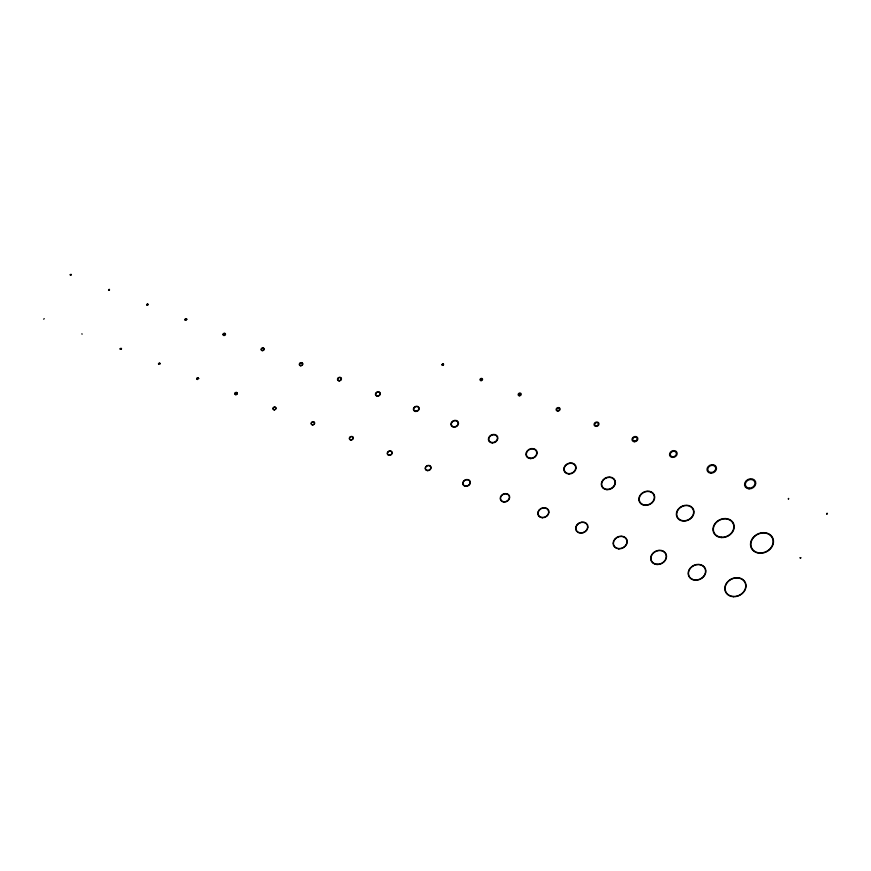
<?xml version="1.0" encoding="UTF-8"?>
<svg xmlns="http://www.w3.org/2000/svg" width="871" height="871" viewBox="0 0 871 871"><rect width="100%" height="100%" fill="white"/><g stroke="black" fill="none" stroke-linecap="round" stroke-linejoin="round"><path stroke-width="1.31" d="M120.1 348.933L120.71 348.313M120.394 349.26L120.144 348.694M43.67 319.178L44.247 318.644M827.069 513.999L827.091 513.193L826.699 513.966M196.748 378.787L197.521 379.56M147.319 305.329C145.098 305.188 149.3 302.509 147.667 305.264M146.568 304.73L147.482 303.979L148.048 304.665M158.533 363.849L158.718 364.372M788.364 498.843L788.734 498.854M800.776 557.865L800.09 557.723L800.645 558.071M71.161 274.79L70.638 275.29M82.07 334.235L81.918 333.735M109.517 290.087C107.024 289.618 111.314 288.682 108.592 290.087M159.948 363.762L159.382 363.087M827.45 513.585L826.677 513.738M198.708 378.373L198.457 378.929L198.534 378.254M121.548 348.89L121.363 348.302M159.97 363.24L158.522 363.436L158.62 364.296M70.05 274.648L71.041 274.398M196.748 378.264L197.369 377.883M159.981 364.002L159.916 363.403M70.812 275.073L71.084 274.441L70.301 275.094M109.408 290.174L108.527 290.239M120.438 349.282L121.243 349.315M788.571 498.375L788.331 498.985M185.621 318.59C182.681 322.009 189.747 318.775 185.49 318.808C183.422 321.236 188.746 319.385 185.828 318.71M198.131 377.72L197.456 377.731L198.566 378.406M197.369 379.429L196.759 378.896M800.699 557.603L800.155 557.963M223.205 334.442C225.219 337.349 225.741 331.296 223.226 334.322M441.815 364.688C444.112 367.627 444.221 361.193 441.815 364.688M442.207 364.666C444.134 366.288 443.132 362.434 442.207 364.666M480.498 379.571C482.697 381.531 481.696 376.98 480.498 379.527M518.67 394.487C520.902 397.318 521.021 391.166 518.67 394.487M481.032 380.66A1.317 1.1 -25.9 0 0 482.49 379.005A1.317 1.1 -25.9 0 0 480.324 378.896A1.317 1.1 -25.9 0 0 481.032 380.66M519.388 395.804A1.6 1.339 -25.9 0 0 521.163 393.79A1.6 1.339 -25.9 0 0 518.528 393.659A1.6 1.339 -25.9 0 0 519.388 395.804M557.712 411.101A2.058 1.72 -25.9 0 0 559.988 408.51A2.058 1.72 -25.9 0 0 556.602 408.336A2.058 1.72 -25.9 0 0 557.712 411.101M557.832 410.568A1.437 1.209 -25.9 0 0 559.422 408.749A1.437 1.209 -25.9 0 0 557.048 408.63A1.437 1.209 -25.9 0 0 557.832 410.568M596.036 426.42A2.537 2.123 -25.9 0 0 598.845 423.219A2.537 2.123 -25.9 0 0 594.664 423.001A2.537 2.123 -25.9 0 0 596.036 426.42M596.167 425.821A1.851 1.557 -25.9 0 0 598.225 423.491A1.851 1.557 -25.9 0 0 595.165 423.328A1.851 1.557 -25.9 0 0 596.167 425.821M634.36 441.739A3.027 2.537 -25.9 0 0 637.703 437.928A3.027 2.537 -25.9 0 0 632.716 437.667A3.027 2.537 -25.9 0 0 634.36 441.739M634.502 441.064A2.232 1.873 -25.9 0 0 636.984 438.233A2.232 1.873 -25.9 0 0 633.293 438.048A2.232 1.873 -25.9 0 0 634.502 441.064M672.597 457.438A3.941 3.299 -25.9 0 0 676.963 452.463A3.941 3.299 -25.9 0 0 670.463 452.125A3.941 3.299 -25.9 0 0 672.597 457.438M672.75 456.742A3.146 2.635 -25.9 0 0 676.223 452.778A3.146 2.635 -25.9 0 0 671.04 452.506A3.146 2.635 -25.9 0 0 672.75 456.742M710.823 473.182A4.91 4.115 -25.9 0 0 716.267 466.987A4.91 4.115 -25.9 0 0 708.167 466.562A4.91 4.115 -25.9 0 0 710.823 473.182M710.976 472.463A4.083 3.419 -25.9 0 0 715.505 467.313A4.083 3.419 -25.9 0 0 708.765 466.965A4.083 3.419 -25.9 0 0 710.976 472.463M749.06 488.871A5.825 4.878 -25.9 0 0 755.516 481.521A5.825 4.878 -25.9 0 0 745.914 481.032A5.825 4.878 -25.9 0 0 749.06 488.871M749.223 488.13A4.976 4.17 -25.9 0 0 754.732 481.859A4.976 4.17 -25.9 0 0 746.523 481.434A4.976 4.17 -25.9 0 0 749.223 488.13M223.989 335.52A1.317 1.1 -25.9 0 0 225.447 333.865A1.317 1.1 -25.9 0 0 223.281 333.745A1.317 1.1 -25.9 0 0 223.989 335.52M262.345 350.665A1.6 1.339 -25.9 0 0 264.12 348.65A1.6 1.339 -25.9 0 0 261.485 348.509A1.6 1.339 -25.9 0 0 262.345 350.665M262.4 350.425A1.328 1.111 -25.9 0 0 263.869 348.759A1.328 1.111 -25.9 0 0 261.681 348.64A1.328 1.111 -25.9 0 0 262.4 350.425M300.713 365.766A1.829 1.535 -25.9 0 0 302.738 363.457A1.829 1.535 -25.9 0 0 299.722 363.305A1.829 1.535 -25.9 0 0 300.713 365.766M300.767 365.504A1.535 1.285 -25.9 0 0 302.466 363.566A1.535 1.285 -25.9 0 0 299.94 363.436A1.535 1.285 -25.9 0 0 300.767 365.504M339.08 380.856A2.058 1.72 -25.9 0 0 341.356 378.264A2.058 1.72 -25.9 0 0 337.97 378.09A2.058 1.72 -25.9 0 0 339.08 380.856M339.146 380.594A1.753 1.47 -25.9 0 0 341.084 378.384A1.753 1.47 -25.9 0 0 338.198 378.232A1.753 1.47 -25.9 0 0 339.146 380.594M377.404 396.174A2.537 2.123 -25.9 0 0 380.213 392.973A2.537 2.123 -25.9 0 0 376.032 392.756A2.537 2.123 -25.9 0 0 377.404 396.174M377.47 395.88A2.199 1.84 -25.9 0 0 379.898 393.104A2.199 1.84 -25.9 0 0 376.283 392.919A2.199 1.84 -25.9 0 0 377.47 395.88M415.728 411.493A3.027 2.537 -25.9 0 0 419.071 407.682A3.027 2.537 -25.9 0 0 414.084 407.421A3.027 2.537 -25.9 0 0 415.728 411.493M415.794 411.156A2.635 2.199 -25.9 0 0 418.711 407.835A2.635 2.199 -25.9 0 0 414.378 407.606A2.635 2.199 -25.9 0 0 415.794 411.156M453.965 427.193A3.941 3.299 -25.9 0 0 458.331 422.217A3.941 3.299 -25.9 0 0 451.831 421.88A3.941 3.299 -25.9 0 0 453.965 427.193M454.052 426.79A3.484 2.918 -25.9 0 0 457.906 422.402A3.484 2.918 -25.9 0 0 452.158 422.097A3.484 2.918 -25.9 0 0 454.052 426.79M492.191 442.936A4.91 4.115 -25.9 0 0 497.635 436.741A4.91 4.115 -25.9 0 0 489.535 436.317A4.91 4.115 -25.9 0 0 492.191 442.936M492.278 442.533A4.453 3.734 -25.9 0 0 497.21 436.915A4.453 3.734 -25.9 0 0 489.861 436.534A4.453 3.734 -25.9 0 0 492.278 442.533M530.428 458.625A5.825 4.878 -25.9 0 0 536.884 451.276A5.825 4.878 -25.9 0 0 527.282 450.786A5.825 4.878 -25.9 0 0 530.428 458.625M530.515 458.244A5.389 4.518 -25.9 0 0 536.482 451.45A5.389 4.518 -25.9 0 0 527.597 450.993A5.389 4.518 -25.9 0 0 530.515 458.244M568.73 474.02A6.391 5.357 -25.9 0 0 575.818 465.952A6.391 5.357 -25.9 0 0 565.268 465.408A6.391 5.357 -25.9 0 0 568.73 474.02M568.807 473.661A5.977 5.008 -25.9 0 0 575.437 466.116A5.977 5.008 -25.9 0 0 565.573 465.604A5.977 5.008 -25.9 0 0 568.807 473.661M606.967 489.709A7.306 6.119 -25.9 0 0 615.068 480.498A7.306 6.119 -25.9 0 0 603.015 479.867A7.306 6.119 -25.9 0 0 606.967 489.709M607.054 489.35A6.892 5.77 -25.9 0 0 614.686 480.65A6.892 5.77 -25.9 0 0 603.32 480.063A6.892 5.77 -25.9 0 0 607.054 489.35M645.215 505.398A8.22 6.881 -25.9 0 0 654.317 495.033A8.22 6.881 -25.9 0 0 640.762 494.336A8.22 6.881 -25.9 0 0 645.215 505.398M645.291 505.049A7.806 6.543 -25.9 0 0 653.947 495.196A7.806 6.543 -25.9 0 0 641.056 494.532A7.806 6.543 -25.9 0 0 645.291 505.049M683.452 521.098A9.135 7.654 -25.9 0 0 693.566 509.579A9.135 7.654 -25.9 0 0 678.509 508.795A9.135 7.654 -25.9 0 0 683.452 521.098M683.528 520.738A8.721 7.306 -25.9 0 0 693.196 509.731A8.721 7.306 -25.9 0 0 678.803 508.991A8.721 7.306 -25.9 0 0 683.528 520.738M721.515 537.581A10.953 9.178 -25.9 0 0 733.665 523.754A10.953 9.178 -25.9 0 0 715.581 522.818A10.953 9.178 -25.9 0 0 721.515 537.581M721.591 537.222A10.55 8.83 -25.9 0 0 733.284 523.917A10.55 8.83 -25.9 0 0 715.886 523.014A10.55 8.83 -25.9 0 0 721.591 537.222M759.752 553.27A11.867 9.94 -25.9 0 0 772.915 538.3A11.867 9.94 -25.9 0 0 753.328 537.276A11.867 9.94 -25.9 0 0 759.752 553.27M759.839 552.922A11.465 9.603 -25.9 0 0 772.533 538.463A11.465 9.603 -25.9 0 0 753.622 537.483A11.465 9.603 -25.9 0 0 759.839 552.922M235.823 394.661A1.317 1.1 -25.9 0 0 237.282 393.006A1.317 1.1 -25.9 0 0 235.116 392.897A1.317 1.1 -25.9 0 0 235.823 394.661M235.856 394.498A1.132 0.947 -25.9 0 0 237.108 393.082A1.132 0.947 -25.9 0 0 235.246 392.984A1.132 0.947 -25.9 0 0 235.856 394.498M274.18 409.805A1.6 1.339 -25.9 0 0 275.955 407.791A1.6 1.339 -25.9 0 0 273.32 407.65A1.6 1.339 -25.9 0 0 274.18 409.805M274.223 409.631A1.404 1.176 -25.9 0 0 275.769 407.868A1.404 1.176 -25.9 0 0 273.461 407.748A1.404 1.176 -25.9 0 0 274.223 409.631M312.547 424.906A1.829 1.535 -25.9 0 0 314.573 422.598A1.829 1.535 -25.9 0 0 311.568 422.446A1.829 1.535 -25.9 0 0 312.547 424.906M312.591 424.721A1.622 1.361 -25.9 0 0 314.387 422.685A1.622 1.361 -25.9 0 0 311.709 422.544A1.622 1.361 -25.9 0 0 312.591 424.721M350.915 439.997A2.058 1.72 -25.9 0 0 353.201 437.405A2.058 1.72 -25.9 0 0 349.804 437.231A2.058 1.72 -25.9 0 0 350.915 439.997M350.959 439.811A1.84 1.546 -25.9 0 0 352.995 437.492A1.84 1.546 -25.9 0 0 349.968 437.34A1.84 1.546 -25.9 0 0 350.959 439.811M389.239 455.326A2.537 2.123 -25.9 0 0 392.059 452.114A2.537 2.123 -25.9 0 0 387.867 451.897A2.537 2.123 -25.9 0 0 389.239 455.326M389.283 455.119A2.308 1.927 -25.9 0 0 391.841 452.212A2.308 1.927 -25.9 0 0 388.031 452.016A2.308 1.927 -25.9 0 0 389.283 455.119M427.563 470.645A3.027 2.537 -25.9 0 0 430.916 466.823A3.027 2.537 -25.9 0 0 425.919 466.562A3.027 2.537 -25.9 0 0 427.563 470.645M427.607 470.416A2.776 2.319 -25.9 0 0 430.677 466.921A2.776 2.319 -25.9 0 0 426.104 466.682A2.776 2.319 -25.9 0 0 427.607 470.416M465.8 486.334A3.941 3.299 -25.9 0 0 470.166 481.369A3.941 3.299 -25.9 0 0 463.666 481.032A3.941 3.299 -25.9 0 0 465.8 486.334M465.854 486.072A3.647 3.049 -25.9 0 0 469.894 481.478A3.647 3.049 -25.9 0 0 463.884 481.173A3.647 3.049 -25.9 0 0 465.854 486.072M504.026 502.077A4.91 4.115 -25.9 0 0 509.47 495.882A4.91 4.115 -25.9 0 0 501.369 495.468A4.91 4.115 -25.9 0 0 504.026 502.077M504.091 501.772A4.562 3.822 -25.9 0 0 509.154 496.013A4.562 3.822 -25.9 0 0 501.62 495.632A4.562 3.822 -25.9 0 0 504.091 501.772M542.263 517.766A5.825 4.878 -25.9 0 0 548.719 510.428A5.825 4.878 -25.9 0 0 539.116 509.927A5.825 4.878 -25.9 0 0 542.263 517.766M542.328 517.472A5.476 4.595 -25.9 0 0 548.403 510.558A5.476 4.595 -25.9 0 0 539.367 510.09A5.476 4.595 -25.9 0 0 542.328 517.472M580.565 533.161A6.391 5.357 -25.9 0 0 587.653 525.093A6.391 5.357 -25.9 0 0 577.114 524.549A6.391 5.357 -25.9 0 0 580.565 533.161M580.63 532.889A6.075 5.084 -25.9 0 0 587.359 525.224A6.075 5.084 -25.9 0 0 577.342 524.701A6.075 5.084 -25.9 0 0 580.63 532.889M618.813 548.85A7.306 6.119 -25.9 0 0 626.902 539.639A7.306 6.119 -25.9 0 0 614.85 539.007A7.306 6.119 -25.9 0 0 618.813 548.85M618.867 548.578A6.99 5.847 -25.9 0 0 626.608 539.759A6.99 5.847 -25.9 0 0 615.089 539.171A6.99 5.847 -25.9 0 0 618.867 548.578M657.05 564.55A8.22 6.881 -25.9 0 0 666.152 554.174A8.22 6.881 -25.9 0 0 652.597 553.477A8.22 6.881 -25.9 0 0 657.05 564.55M657.104 564.266A7.893 6.62 -25.9 0 0 665.858 554.304A7.893 6.62 -25.9 0 0 652.836 553.629A7.893 6.62 -25.9 0 0 657.104 564.266M695.287 580.238A9.135 7.654 -25.9 0 0 705.412 568.719A9.135 7.654 -25.9 0 0 690.344 567.936A9.135 7.654 -25.9 0 0 695.287 580.238M695.352 579.966A8.808 7.382 -25.9 0 0 705.118 568.839A8.808 7.382 -25.9 0 0 690.572 568.088A8.808 7.382 -25.9 0 0 695.352 579.966M733.349 596.722A10.953 9.178 -25.9 0 0 745.5 582.906A10.953 9.178 -25.9 0 0 727.416 581.959A10.953 9.178 -25.9 0 0 733.349 596.722M733.415 596.45A10.637 8.917 -25.9 0 0 745.206 583.026A10.637 8.917 -25.9 0 0 727.655 582.111A10.637 8.917 -25.9 0 0 733.415 596.45"/></g></svg>
